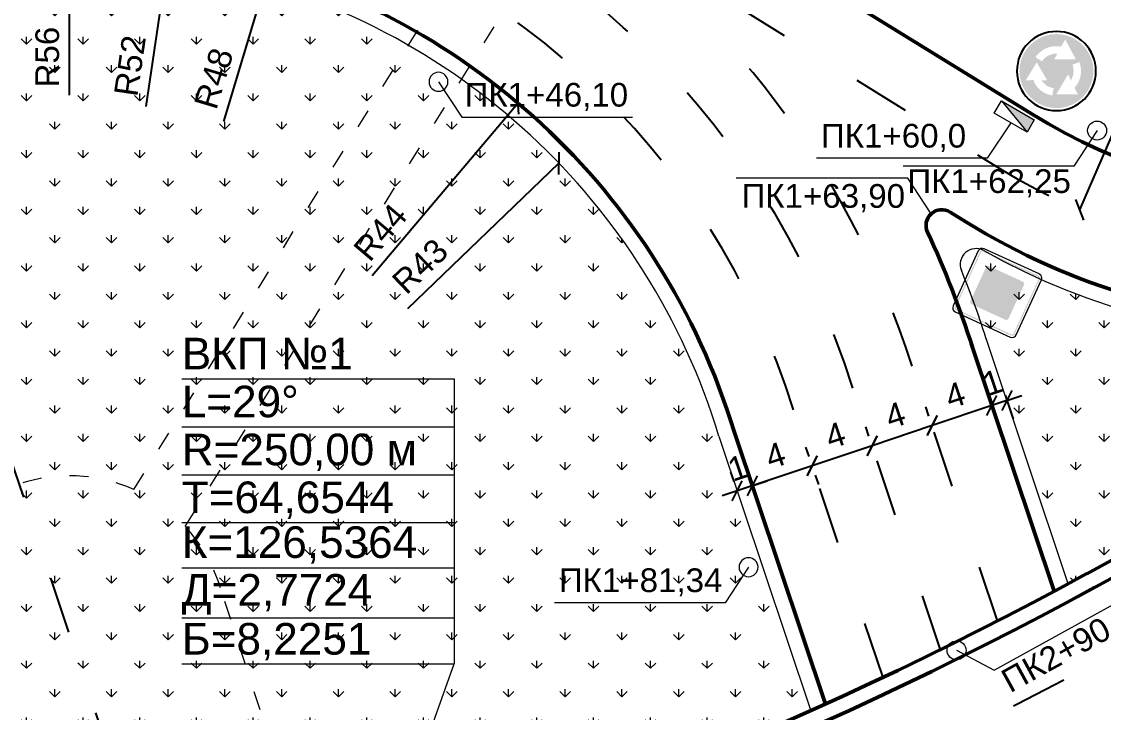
# Model space of a CAD drawing. Header units: millimetres. Extents: x -2123 to 34701, y -1286 to 835.
# Drawn here: x 8.7 to 77.2, y 325.9 to 369.6 of the extents above; entities that cross this region are included whole.
import ezdxf

# ---------------------------------------------------------------- set-up
doc = ezdxf.new("R2010")
doc.units = ezdxf.units.MM
doc.linetypes.add('ACAD_ISO03W100', pattern=[30, 12, -18])
doc.layers.get('0').update_dxf_attribs({"lineweight": 15})
for name, color, linetype, lineweight in [('1 Відмітки', 7, 'Continuous', 25), ('2 Позначення', 80, 'Continuous', 20), ('вертикалка', 6, 'Continuous', 15), ('Горизонталі', 7, 'Continuous', 18), ('Дор. Розм.', 7, 'Continuous', 50), ('поздовжній профіль', 250, 'Continuous', 15), ('Текст', 7, 'Continuous', 15)]:
    doc.layers.add(name, color=color, linetype=linetype, lineweight=lineweight)
for name, color, linetype in [('Дорожні знаки', 7, 'Continuous'), ('Осі', 164, 'Continuous'), ('Розмітка', 7, 'ACAD_ISO03W100')]:
    doc.layers.add(name, color=color, linetype=linetype)
doc.layers.add('Озелення', color=7, linetype='Continuous', lineweight=15, true_color=0x2bad00)
doc.styles.get("Standard").update_dxf_attribs({"font": 'arial.ttf'})
doc.dimstyles.new('ISO-25', dxfattribs={"dimtxt": 1.5, "dimasz": 1, "dimexe": 1.25, "dimexo": 0.625, "dimtad": 3, "dimtxsty": 'Standard', "dimblk": 'OBLIQUE', "dimcen": 2.5, "dimadec": 0, "dimazin": 0, "dimtfac": 1, "dimtmove": 1, "dimatfit": 3, "dimfxl": 1, "dimarcsym": 0})

# ---------------------------------------------------------------- blocks, each defined once
blk = doc.blocks.new('_Oblique')
at = {"color": 0, "linetype": 'ByBlock', "lineweight": -2}
blk.add_line((-0.5, -0.5), (0.5, 0.5), dxfattribs=at)
blk = doc.blocks.new('*D204')
at = {"layer": 'Defpoints', "color": 0, "lineweight": 20, "transparency": 16777216}
for p in [(42.708, 360.657), (11.699, 330.868)]:
    blk.add_point(p, dxfattribs=at)
at = {"layer": 'Текст', "color": 0, "lineweight": -2, "transparency": 16777216}
blk.add_line((33.134, 351.459), (42.708, 360.657), dxfattribs=at)
at = {"layer": 'Текст', "color": 0, "lineweight": -2, "transparency": 16777216, "rotation": 43.85089155217269}
blk.add_blockref('_Oblique', (42.708, 360.657), dxfattribs=at)
at = {"layer": 'Текст', "color": 0, "transparency": 16777216, "insert": (33.913, 354.137), "char_height": 1.5, "attachment_point": 5, "rotation": 43.85089}
blk.add_mtext('R43', dxfattribs=at)
blk = doc.blocks.new('*D205')
at = {"layer": 'Defpoints', "color": 0, "lineweight": 20, "transparency": 16777216}
for p in [(40.111, 364.464), (11.699, 330.868)]:
    blk.add_point(p, dxfattribs=at)
at = {"layer": 'Текст', "color": 0, "lineweight": -2, "transparency": 16777216}
blk.add_line((30.886, 353.556), (40.111, 364.464), dxfattribs=at)
at = {"layer": 'Текст', "color": 0, "lineweight": -2, "transparency": 16777216, "rotation": 49.77905992770665}
blk.add_blockref('_Oblique', (40.111, 364.464), dxfattribs=at)
at = {"layer": 'Текст', "color": 0, "transparency": 16777216, "insert": (31.395, 356.287), "char_height": 1.5, "attachment_point": 5, "rotation": 49.77906}
blk.add_mtext('R44', dxfattribs=at)
blk = doc.blocks.new('*D206')
at = {"layer": 'Defpoints', "color": 0, "lineweight": 20, "transparency": 16777216}
for p in [(25.558, 376.823), (11.699, 330.868)]:
    blk.add_point(p, dxfattribs=at)
at = {"layer": 'Текст', "color": 0, "lineweight": -2, "transparency": 16777216}
blk.add_line((21.482, 363.307), (25.558, 376.823), dxfattribs=at)
at = {"layer": 'Текст', "color": 0, "lineweight": -2, "transparency": 16777216, "rotation": 73.21836978918499}
blk.add_blockref('_Oblique', (25.558, 376.823), dxfattribs=at)
at = {"layer": 'Текст', "color": 0, "transparency": 16777216, "insert": (20.848, 366.024), "char_height": 1.5, "attachment_point": 5, "rotation": 73.21837}
blk.add_mtext('R48', dxfattribs=at)
blk = doc.blocks.new('*D207')
at = {"layer": 'Defpoints', "color": 0, "lineweight": 20, "transparency": 16777216}
for p in [(19.216, 382.321), (11.699, 330.868)]:
    blk.add_point(p, dxfattribs=at)
at = {"layer": 'Текст', "color": 0, "lineweight": -2, "transparency": 16777216}
blk.add_line((16.574, 364.239), (19.216, 382.321), dxfattribs=at)
at = {"layer": 'Текст', "color": 0, "lineweight": -2, "transparency": 16777216, "rotation": 81.68835223596271}
blk.add_blockref('_Oblique', (19.216, 382.321), dxfattribs=at)
at = {"layer": 'Текст', "color": 0, "transparency": 16777216, "insert": (15.546, 366.824), "char_height": 1.5, "attachment_point": 5, "rotation": 81.68835}
blk.add_mtext('R52', dxfattribs=at)
blk = doc.blocks.new('*D208')
at = {"layer": 'Defpoints', "color": 0, "lineweight": 20, "transparency": 16777216}
for p in [(11.699, 386.868), (11.699, 330.868)]:
    blk.add_point(p, dxfattribs=at)
at = {"layer": 'Текст', "color": 0, "lineweight": -2, "transparency": 16777216}
blk.add_line((11.699, 364.957), (11.699, 386.868), dxfattribs=at)
at = {"layer": 'Текст', "color": 0, "lineweight": -2, "transparency": 16777216, "rotation": 90}
blk.add_blockref('_Oblique', (11.699, 386.868), dxfattribs=at)
at = {"layer": 'Текст', "color": 0, "transparency": 16777216, "insert": (10.308, 367.373), "char_height": 1.5, "attachment_point": 5, "rotation": 90}
blk.add_mtext('R56', dxfattribs=at)
blk = doc.blocks.new('*D213')
at = {"layer": 'Defpoints', "color": 0, "lineweight": 20, "transparency": 16777216}
for p in [(-0.583, 389.597), (11.699, 330.868)]:
    blk.add_point(p, dxfattribs=at)
at = {"layer": 'Текст', "color": 0, "lineweight": -2, "transparency": 16777216}
blk.add_line((4.717, 364.255), (-0.583, 389.597), dxfattribs=at)
at = {"layer": 'Текст', "color": 0, "lineweight": -2, "transparency": 16777216, "rotation": 101.8117540692056}
blk.add_blockref('_Oblique', (-0.583, 389.597), dxfattribs=at)
at = {"layer": 'Текст', "color": 0, "transparency": 16777216, "insert": (5.584, 366.904), "char_height": 1.5, "attachment_point": 5, "rotation": 281.81175}
blk.add_mtext('R60', dxfattribs=at)
blk = doc.blocks.new('*D232')
at = {"layer": 'Defpoints', "color": 0, "lineweight": 20, "transparency": 16777216}
for p in [(91.637, 394.628), (75.672, 357.704)]:
    blk.add_point(p, dxfattribs=at)
at = {"layer": 'Текст', "color": 0, "lineweight": -2, "transparency": 16777216}
blk.add_line((83.667, 376.196), (75.672, 357.704), dxfattribs=at)
at = {"layer": 'Текст', "color": 0, "lineweight": -2, "transparency": 16777216, "rotation": 246.6173045301114}
blk.add_blockref('_Oblique', (75.672, 357.704), dxfattribs=at)
at = {"layer": 'Текст', "color": 0, "transparency": 16777216, "insert": (81.432, 374.532), "char_height": 1.5, "attachment_point": 5, "rotation": 66.6173}
blk.add_mtext('R40', dxfattribs=at)
blk = doc.blocks.new('*D235')
at = {"layer": 'Defpoints', "color": 0, "transparency": 16777216}
for p in [(69.813, 346.254), (70.761, 346.572), (70.127, 345.316)]:
    blk.add_point(p, dxfattribs=at)
at = {"layer": 'Текст', "color": 0, "lineweight": -2, "transparency": 16777216}
for p, q in [((70.96, 345.979), (71.472, 344.448)), ((70.127, 345.316), (69.179, 344.999)), ((70.011, 345.662), (70.524, 344.131)), ((71.075, 345.633), (70.127, 345.316)), ((71.075, 345.633), (72.024, 345.951))]:
    blk.add_line(p, q, dxfattribs=at)
for p, rotation in [((71.075, 345.633), 198.5112099004826), ((70.127, 345.316), 18.5112099004826)]:
    blk.add_blockref('_Oblique', p, dxfattribs=dict(at, rotation=rotation))
at = {"layer": 'Текст', "color": 0, "transparency": 16777216, "insert": (70.164, 346.782), "char_height": 1.5, "attachment_point": 5, "rotation": 18.51121}
blk.add_mtext('1', dxfattribs=at)
blk = doc.blocks.new('*D236')
at = {"layer": 'Defpoints', "color": 0, "transparency": 16777216}
for p in [(70.127, 345.316), (66.334, 344.046), (66.334, 344.046)]:
    blk.add_point(p, dxfattribs=at)
at = {"layer": 'Текст', "color": 0, "lineweight": -2, "transparency": 16777216}
for p, q in [((69.929, 345.909), (69.73, 346.501)), ((70.127, 345.316), (66.334, 344.046)), ((66.136, 344.639), (65.938, 345.232))]:
    blk.add_line(p, q, dxfattribs=at)
for p, rotation in [((70.127, 345.316), 18.51026429674817), ((66.334, 344.046), 198.5102642967482)]:
    blk.add_blockref('_Oblique', p, dxfattribs=dict(at, rotation=rotation))
at = {"layer": 'Текст', "color": 0, "transparency": 16777216, "insert": (67.794, 345.985), "char_height": 1.5, "attachment_point": 5, "rotation": 18.51026}
blk.add_mtext('4', dxfattribs=at)
blk = doc.blocks.new('*D237')
at = {"layer": 'Defpoints', "color": 0, "transparency": 16777216}
for p in [(66.334, 344.046), (62.539, 342.775), (62.539, 342.775)]:
    blk.add_point(p, dxfattribs=at)
at = {"layer": 'Текст', "color": 0, "lineweight": -2, "transparency": 16777216}
for p, q in [((66.136, 344.639), (65.937, 345.232)), ((62.341, 343.368), (62.142, 343.961)), ((66.334, 344.046), (62.539, 342.775))]:
    blk.add_line(p, q, dxfattribs=at)
for p, rotation in [((66.334, 344.046), 18.51559651975562), ((62.539, 342.775), 198.5155965197556)]:
    blk.add_blockref('_Oblique', p, dxfattribs=dict(at, rotation=rotation))
at = {"layer": 'Текст', "color": 0, "transparency": 16777216, "insert": (64, 344.715), "char_height": 1.5, "attachment_point": 5, "rotation": 18.5156}
blk.add_mtext('4', dxfattribs=at)
blk = doc.blocks.new('*D238')
at = {"layer": 'Defpoints', "color": 0, "transparency": 16777216}
for p in [(62.539, 342.775), (58.744, 341.504), (58.744, 341.504)]:
    blk.add_point(p, dxfattribs=at)
at = {"layer": 'Текст', "color": 0, "lineweight": -2, "transparency": 16777216}
for p, q in [((62.341, 343.368), (62.142, 343.961)), ((58.545, 342.096), (58.347, 342.689)), ((62.539, 342.775), (58.744, 341.504))]:
    blk.add_line(p, q, dxfattribs=at)
for p, rotation in [((62.539, 342.775), 18.52208543503976), ((58.744, 341.504), 198.5220854350397)]:
    blk.add_blockref('_Oblique', p, dxfattribs=dict(at, rotation=rotation))
at = {"layer": 'Текст', "color": 0, "transparency": 16777216, "insert": (60.205, 343.443), "char_height": 1.5, "attachment_point": 5, "rotation": 18.52209}
blk.add_mtext('4', dxfattribs=at)
blk = doc.blocks.new('*D239')
at = {"layer": 'Defpoints', "color": 0, "transparency": 16777216}
for p in [(58.744, 341.504), (54.948, 340.231), (54.948, 340.231)]:
    blk.add_point(p, dxfattribs=at)
at = {"layer": 'Текст', "color": 0, "lineweight": -2, "transparency": 16777216}
for p, q in [((58.744, 341.503), (54.948, 340.231)), ((58.942, 340.911), (59.141, 340.318)), ((55.146, 339.639), (55.345, 339.046))]:
    blk.add_line(p, q, dxfattribs=at)
for p, rotation in [((58.744, 341.503), 18.52983515796667), ((54.948, 340.231), 198.5298351579667)]:
    blk.add_blockref('_Oblique', p, dxfattribs=dict(at, rotation=rotation))
at = {"layer": 'Текст', "color": 0, "transparency": 16777216, "insert": (56.409, 342.171), "char_height": 1.5, "attachment_point": 5, "rotation": 18.52984}
blk.add_mtext('4', dxfattribs=at)
blk = doc.blocks.new('*D240')
at = {"layer": 'Defpoints', "color": 0, "transparency": 16777216}
for p in [(54, 339.914), (54, 339.914), (54.948, 340.231)]:
    blk.add_point(p, dxfattribs=at)
at = {"layer": 'Текст', "color": 0, "lineweight": -2, "transparency": 16777216}
for p, q in [((54.749, 340.824), (54.551, 341.417)), ((53.801, 340.506), (53.602, 341.099)), ((54.948, 340.231), (55.896, 340.549)), ((54, 339.914), (53.052, 339.596)), ((54.948, 340.231), (54, 339.914))]:
    blk.add_line(p, q, dxfattribs=at)
for p, rotation in [((54, 339.914), 18.52983515796614), ((54.948, 340.231), 198.5298351579661)]:
    blk.add_blockref('_Oblique', p, dxfattribs=dict(at, rotation=rotation))
at = {"layer": 'Текст', "color": 0, "transparency": 16777216, "insert": (54.036, 341.379), "char_height": 1.5, "attachment_point": 5, "rotation": 18.52984}
blk.add_mtext('1', dxfattribs=at)
blk = doc.blocks.new('4-3')
h = blk.add_hatch(color=5)
h.paths.add_polyline_path([(0.227, 0, 1), (6.773, 0, 1)])
h.paths.add_polyline_path([(2.016, 1.627), (2.137, 1.727), (2.25, 1.807), (2.379, 1.891), (2.551, 1.982), (2.691, 2.041), (2.812, 2.081), (2.925, 2.116), (3.056, 2.146), (3.144, 2.158), (3.247, 1.51), (3.134, 1.488), (2.96, 1.44), (2.82, 1.384), (2.688, 1.311), (2.597, 1.25), (2.511, 1.188), (2.398, 1.083), (2.304, 0.984), (2.218, 0.874), (2.179, 0.812), (2.682, 0.812), (1.754, -0.772), (0.785, 0.821), (1.476, 0.795), (1.522, 0.97), (1.592, 1.104), (1.682, 1.245), (1.797, 1.398), (1.921, 1.529)], flags=16)
h.paths.add_polyline_path([(3.488, 2.063), (5.399, 2.063), (5.104, 1.47), (5.204, 1.346), (5.319, 1.193), (5.441, 0.987), (5.548, 0.735), (5.609, 0.529), (5.655, 0.315), (5.67, 0.163), (5.678, -0.058), (5.655, -0.295), (5.601, -0.57), (5.54, -0.76), (5.517, -0.791), (4.913, -0.56), (4.963, -0.404), (4.998, -0.243), (5.013, -0.08), (5.013, 0.022), (5.008, 0.143), (4.985, 0.281), (4.965, 0.384), (4.915, 0.544), (4.864, 0.664), (4.819, 0.749), (4.779, 0.814), (4.529, 0.3)], flags=16)
h.paths.add_polyline_path([(2.212, -0.861), (2.312, -0.999), (2.494, -1.187), (2.676, -1.318), (2.946, -1.45), (3.209, -1.519), (3.341, -1.537), (3.561, -1.544), (3.571, -1.517), (3.31, -1.055), (5.229, -1.031), (4.274, -2.795), (3.913, -2.165), (3.736, -2.189), (3.366, -2.201), (3.109, -2.176), (2.745, -2.082), (2.544, -1.995), (2.3, -1.863), (2.099, -1.707), (1.892, -1.537), (1.766, -1.393), (1.653, -1.237)], flags=16)
at = {"color": 5}
blk.add_circle((3.5, 0), 3.5, dxfattribs=at)
blk = doc.blocks.new('столб')
at = {"layer": 'поздовжній профіль', "color": 160}
for points in [[(-500, 0, 0, 0, 0), (-1000, 0, 350, 0, 0), (-1700, 0, 0, 0, 0)], [(500, 0, 0, 0, 0), (1000, 0, 350, 0, 0), (1700, 0, 0, 0, 0)]]:
    blk.add_lwpolyline(points, format="xyseb", dxfattribs=at)
blk.add_circle((0, 0), 500, dxfattribs=at)
blk = doc.blocks.new('sdfahgas')
h = blk.add_hatch(color=7)
edge = h.paths.add_edge_path(flags=16)
edge.add_line((6.61, 6.61), (0.16, 13.06))
edge.add_arc((0, 12.9), 0.223, 45, 135)
edge.add_line((-0.16, 13.06), (-6.61, 6.61))
edge.add_arc((-6.45, 6.45), 0.223, 135, 225)
edge.add_line((-6.61, 6.29), (-0.16, -0.16))
edge.add_arc((0, 0), 0.223, 225, 315)
edge.add_line((0.16, -0.16), (6.61, 6.29))
edge.add_arc((6.45, 6.45), 0.223, -45, 45)
edge = h.paths.add_edge_path()
edge.add_line((-0.28, 13.18), (-6.73, 6.73))
edge.add_arc((-6.45, 6.45), 0.393, 135, 225)
edge.add_line((-6.73, 6.17), (-0.28, -0.28))
edge.add_arc((0, 0), 0.393, 225, 315)
edge.add_line((0.28, -0.28), (6.73, 6.17))
edge.add_arc((6.45, 6.45), 0.393, -45, 45)
edge.add_line((6.73, 6.73), (0.28, 13.18))
edge.add_arc((0, 12.9), 0.393, 45, 135)
h = blk.add_hatch(color=7)
edge = h.paths.add_edge_path(flags=16)
edge.add_line((-0.15, 10.54), (-4.09, 6.6))
edge.add_arc((-3.94, 6.45), 0.217, 135, 225)
edge.add_line((-4.09, 6.3), (-0.15, 2.36))
edge.add_arc((0, 2.51), 0.217, 225, 315)
edge.add_line((0.15, 2.36), (4.09, 6.3))
edge.add_arc((3.94, 6.45), 0.217, -45, 45)
edge.add_line((4.09, 6.6), (0.15, 10.54))
edge.add_arc((0, 10.39), 0.217, 45, 135)
edge = h.paths.add_edge_path()
edge.add_arc((-3.94, 6.45), 0.375, 135, 225)
edge.add_line((-4.2, 6.19), (-0.27, 2.25))
edge.add_arc((0, 2.51), 0.375, 225, 315)
edge.add_line((0.27, 2.25), (4.2, 6.19))
edge.add_arc((3.94, 6.45), 0.375, -45, 45)
edge.add_line((4.2, 6.72), (0.27, 10.65))
edge.add_arc((0, 10.39), 0.375, 45, 135)
edge.add_line((-0.26, 10.65), (-4.2, 6.72))
blk.add_hatch(color=2).paths.add_polyline_path([(-4.11, 6.68), (-0.19, 10.6), (-0.04, 10.64), (0.11, 10.6), (0.19, 10.52), (4.07, 6.63), (4.14, 6.49), (4.12, 6.35), (4.05, 6.25), (0.13, 2.33), (0.04, 2.27), (-0.09, 2.27), (-0.2, 2.36), (-4.15, 6.31), (-4.19, 6.43), (-4.17, 6.57)])
at = {"color": 7}
for p, q in [((-0.48, 13.38), (-6.93, 6.93)), ((6.93, 6.93), (0.48, 13.38)), ((-6.93, 5.97), (-0.48, -0.48)), ((0.48, -0.48), (6.93, 5.97))]:
    blk.add_line(p, q, dxfattribs=at)
for centre, start, end in [((0, 12.9), 45, 135), ((-6.45, 6.45), 135, 225), ((6.45, 6.45), 315, 45), ((0, 0), 225, 315)]:
    blk.add_arc(centre, 0.675, start, end, dxfattribs=at)

msp = doc.modelspace()

# ---------------------------------------------------------------- hatches: boundary and pattern name
at = {"layer": 'вертикалка'}
h = msp.add_hatch(color=0, dxfattribs=at)
h.dxf.hatch_style = 1
h.paths.add_polyline_path([(70.728, 364.601), (72.805, 363.398), (72.354, 362.619)])
at = {"layer": 'Озелення'}
h = msp.add_hatch(dxfattribs=at)
h.set_pattern_fill('GRASS', color=0, scale=0.1)
edge = h.paths.add_edge_path()
edge.add_arc((11.699, 330.868), 10, 22.08656, 108.49686)
edge.add_line((8.526, 340.351), (-1.943, 371.646))
edge.add_arc((11.699, 330.868), 43, 16.90285, 108.49686, ccw=False)
edge.add_line((52.841, 343.37), (58.661, 326.006))
edge.add_arc((-38.02, 541.368), 236.068, 286.15728, 294.17649, ccw=False)
edge.add_line((27.672, 314.624), (20.965, 334.628))
h = msp.add_hatch(dxfattribs=at)
h.set_pattern_fill('GRASS', color=0, scale=0.1)
h.paths.add_polyline_path([(21.266, 333.778, 0.113071), (19.045, 337.653), (36.544, 365.964, 0.023271), (33.174, 368.121), (15.789, 339.993, 0.18823), (8.526, 340.351), (18.023, 311.962, 0.010062), (27.53, 314.541)])
h.paths.add_polyline_path([(-3.054, 308.123), (-1.138, 308.123), (-1.138, 311.214), (-3.054, 311.214)], flags=9)
h = msp.add_hatch(dxfattribs=at)
h.set_pattern_fill('GRASS', color=0, scale=0.1)
h.paths.add_polyline_path([(113.159, 354.919, -0.221127), (75.292, 352.45), (69.799, 349.446), (74.958, 334.036, 0.001362), (76.13, 334.672)])
h.paths.add_polyline_path([(75.292, 352.45, -0.034946), (69.608, 355.126, 0.709162), (68.193, 353.876, -0.019315), (69.801, 349.447)])
h = msp.add_hatch(dxfattribs=at)
h.set_pattern_fill('GRASS', color=0, scale=0.1)
h.paths.add_polyline_path([(8.526, 340.351, 0.18823), (2.941, 335.695), (-27.642, 348.225, 0.023273), (-29.085, 344.494), (-28.345, 344.19), (-28.332, 344.211, -0.252144), (-28.601, 344.712, -1), (-27.401, 344.712, -0.530334), (-28.224, 344.154), (-28.228, 344.143), (1.748, 331.861, 0.107167), (2.231, 327.65), (8.242, 309.731, 0.010249), (18.023, 311.962)])
h.paths.add_polyline_path([(13.698, 312.551), (15.614, 312.551), (15.614, 315.642), (13.698, 315.642)], flags=24)

# ---------------------------------------------------------------- linework, layer by layer
at = {"layer": '2 Позначення', "color": 0}
for points in [[(35.077, 365.814), (36.557, 363.569), (47.367, 363.57)], [(71.315, 363.221), (69.836, 360.976), (59.026, 360.977)], [(76.786, 362.724), (75.306, 360.479), (64.496, 360.48)], [(66.287, 357.461), (64.807, 359.706), (53.934, 359.705)], [(54.715, 335.079), (53.235, 332.835), (42.425, 332.836)], [(67.885, 329.821), (70.264, 328.569), (79.69, 333.761)]]:
    msp.add_lwpolyline(points, dxfattribs=at)
at = {"layer": 'вертикалка', "color": 0}
msp.add_line((70.728, 364.601), (72.354, 362.619), dxfattribs=at)
msp.add_lwpolyline([(72.805, 363.398), (72.354, 362.619), (70.277, 363.822), (70.728, 364.601)], close=True, dxfattribs=at)
at = {"layer": 'Горизонталі', "color": 0}
for points, knots in [([(95.551, 508.478), (89.987, 512.71), (75.298, 514.216), (55.304, 512.427), (35.449, 505.796), (33.26, 504.939), (10.751, 503.138), (-7.481, 503.138), (-24.363, 499.987), (-38.768, 488.733), (-45.746, 473.877), (-59.927, 426.383), (-68.541, 408.671), (-83.786, 382.266), (-90.764, 364.034), (-94.815, 342.2), (-104.719, 328.245), (-125.815, 319.746), (-140.173, 315.899), (-156.203, 306.635), (-159.418, 305.131, 249), (-163.756, 294.691, 249), (-155.376, 281.808, 249), (-156.598, 270.039, 249), (-166.602, 256.596, 249), (-201.328, 236.547, 249)], [3.25659, 3.25659, 3.25659, 3.25659, 4, 5, 6, 7, 8, 9, 10, 11, 12, 13, 14, 15, 16, 17, 18, 19, 20, 20, 20, 21, 22, 23, 24, 24, 24, 24]), ([(-155.213, 226.947), (-137.228, 237.331), (-120.488, 246.996), (-110.484, 260.439), (-109.262, 272.207), (-112.107, 282.824), (-112.107, 295.879), (-102.203, 308.934), (-84.196, 323.565), (-75.794, 338.118), (-70.668, 357.245), (-61.237, 378.711), (-49.314, 399.363), (-41.854, 406.822), (-33.776, 417.651), (-27.474, 434.533), (-18.02, 443.987), (5.501, 457.567), (21.148, 461.759), (35.763, 476.374), (51.607, 483.039), (65.3, 483.039), (74.116, 483.039), (81.63, 470.024), (90.998, 449.651), (102.815, 432.019), (115.945, 425.829), (128.211, 429.116), (139.392, 429.116), (143.626, 418.53), (143.626, 402.399), (139.499, 382.891), (134.997, 357.193), (131.621, 333.934), (122.898, 313.97), (116.083, 301.893), (113.274, 295.351)], [0, 0, 0, 0, 1, 2, 3, 4, 5, 6, 7, 8, 9, 10, 11, 12, 13, 14, 15, 16, 17, 18, 19, 20, 21, 22, 23, 24, 25, 26, 27, 28, 29, 30, 31, 32, 33, 33.826839, 33.826839, 33.826839, 33.826839]), ([(81.201, 219.063), (79.484, 220.657), (75.535, 225.386), (71.597, 235.271), (71.597, 249.901), (82.102, 264.532), (84.519, 273.555), (84.519, 290.98), (89.152, 308.271), (98.752, 324.898), (102.562, 339.119), (98.483, 346.184), (90.355, 364.134), (79.288, 376.889), (67.442, 383.728), (46.79, 395.651), (27.893, 398.835), (14.401, 395.22), (5.759, 388.893), (-2.4, 380.734), (-21.064, 373.7), (-35.882, 368.26), (-45.261, 358.882), (-49.387, 349.503), (-55.577, 332.996), (-65.604, 315.63), (-80.137, 301.097), (-87.077, 294.157), (-88.778, 290.417), (-87.652, 282.164), (-84.276, 278.6), (-79.739, 270.742), (-76.972, 260.416), (-79.024, 247.463), (-81.316, 238.909), (-84.651, 233.583), (-92.547, 229.024), (-101.908, 229.024), (-114.475, 229.024), (-126.292, 229.024), (-133.42, 229.024), (-143.549, 229.024), (-148.622, 228.28)], [3.429277, 3.429277, 3.429277, 3.429277, 4, 5, 6, 7, 8, 9, 10, 11, 12, 13, 14, 15, 16, 17, 18, 19, 20, 21, 22, 23, 24, 25, 26, 27, 28, 29, 30, 31, 32, 33, 34, 35, 36, 37, 38, 39, 40, 41, 42, 43, 43, 43, 43])]:
    msp.add_open_spline(points, degree=3, knots=knots, dxfattribs=at)
at = {"layer": 'Дор. Розм.', "color": 0}
for p, q in [((10.036, 402.38), (72.676, 363.759)), ((76.13, 334.672), (186.872, 395.225)), ((75.545, 333.213), (187.351, 394.348)), ((67.477, 357.566), (68.477, 356.949)), ((74.065, 333.556), (68.813, 349.241)), ((59.578, 326.418), (53.794, 343.674))]:
    msp.add_line(p, q, dxfattribs=at)
at = {"layer": 'Дор. Розм.', "color": 0, "linetype": 'ACAD_ISO03W100', "lineweight": 20, "ltscale": 0.1}
for p, q in [((15.789, 339.993), (42.397, 383.042)), ((19.045, 337.653), (45.798, 380.937)), ((31.21, 303.238), (21.266, 333.778))]:
    msp.add_line(p, q, dxfattribs=at)
at = {"layer": 'Дор. Розм.', "color": 0, "lineweight": 20}
for p, q in [((74.958, 334.036), (69.761, 349.559)), ((58.63, 326.1), (52.846, 343.357))]:
    msp.add_line(p, q, dxfattribs=at)
at = {"layer": 'Дор. Розм.', "color": 0}
for centre, radius, start, end in [((11.699, 330.868), 44, 16.92145, 198.71578), ((91.57, 394.402), 36, 238.34354, 298.6695), ((66.952, 356.715), 1, 58.34354, 205.06981), ((91.57, 394.402), 44, 238.34354, 298.6695), ((11.699, 330.868), 60, 17.60124, 25.06981), ((-41.29, 549.417), 244.75, 270, 298.6695), ((-41.29, 549.417), 245.75, 270, 298.6695)]:
    msp.add_arc(centre, radius, start, end, dxfattribs=at)
at = {"layer": 'Дор. Розм.', "color": 0, "lineweight": 20}
for centre, radius, start, end in [((11.699, 330.868), 43, 16.92145, 198.71578), ((69.12, 354.253), 1, 60.78782, 202.15905), ((91.57, 394.402), 45, 240.78782, 298.6695), ((11.699, 330.868), 61, 17.60124, 22.15905)]:
    msp.add_arc(centre, radius, start, end, dxfattribs=at)
at = {"layer": 'Дор. Розм.', "color": 0, "linetype": 'ACAD_ISO03W100', "lineweight": 20, "ltscale": 0.1}
for start, end in [(65.85663, 151.13708), (16.92145, 42.7259)]:
    msp.add_arc((11.699, 330.868), 10, start, end, dxfattribs=at)
at = {"layer": 'Осі', "color": 0, "linetype": 'ACAD_ISO03W100', "ltscale": 0.3}
msp.add_lwpolyline([(113.981, 31.277), (51.637, 211.482), (-43.161, 494.857)], dxfattribs=at)
at = {"layer": 'Розмітка', "color": 0, "ltscale": 0.3}
for p, q in [((7.937, 398.976), (70.577, 360.354)), ((70.476, 331.676), (65.077, 347.802)), ((66.865, 329.86), (61.319, 346.418)), ((63.232, 328.107), (57.558, 345.042))]:
    msp.add_line(p, q, dxfattribs=at)
for centre, radius, start, end in [((11.699, 330.868), 52, 17.40034, 198.51424), ((11.699, 330.868), 48, 17.17522, 198.58059), ((11.699, 330.868), 56, 17.60124, 58.5609), ((91.637, 394.628), 40.228, 238.43085, 298.43122), ((-41.29, 549.417), 250, 270, 298.6695)]:
    msp.add_arc(centre, radius, start, end, dxfattribs=at)
at = {"layer": 'Текст', "color": 0}
for p, q in [((18.82, 347.011), (36.066, 347.011)), ((36.066, 347.011), (36.066, 328.955)), ((18.82, 343.975), (36.066, 343.975)), ((18.82, 340.939), (36.066, 340.939)), ((18.82, 337.904), (36.066, 337.904)), ((18.82, 335.049), (36.066, 335.049)), ((18.82, 331.88), (36.066, 331.88)), ((18.82, 328.955), (36.066, 328.955)), ((23.809, 294.667), (36.066, 328.955))]:
    msp.add_line(p, q, dxfattribs=at)

# ---------------------------------------------------------------- block references
at = {"color": 0}
for name, p, xscale, yscale, zscale, rotation in [('столб', (35.077, 365.814), -0.001200000000244472, 0.001200000000244472, 0.001200000000244472, 148.7478428787571), ('столб', (76.786, 362.724), 0.001200000000244471, 0.001200000000244471, 0.001200000000244471, 153.4005172523977), ('sdfahgas', (71.407, 349.903), 0.42, 0.42, 0.42, 20.34961501258341), ('столб', (54.715, 335.079), -0.001200000000244472, 0.001200000000244472, 0.001200000000244472, 108.6600500541574), ('столб', (67.89, 329.818), 0.001200000000244471, 0.001200000000244471, 0.001200000000244471, 205.7932533939841)]:
    msp.add_blockref(name, p, dxfattribs=dict(at, xscale=xscale, yscale=yscale, zscale=zscale, rotation=rotation))
at = {"layer": 'Дорожні знаки', "color": 0, "linetype": 'Continuous', "xscale": -0.7155104595155694, "yscale": 0.7155104595155694, "zscale": 0.7155104595155694, "rotation": 180}
msp.add_blockref('4-3', (71.708, 366.49), dxfattribs=at)

# ---------------------------------------------------------------- texts
at = {"layer": '1 Відмітки', "color": 0, "char_height": 1.5}
for s, insert, attachment_point, rotation in [('ПК1+46,10', (47.09, 363.962), 9, 0.00412), ('ПК1+60,0', (59.302, 361.369), 7, 359.99588), ('ПК1+62,25', (64.772, 358.494), 7, 359.99588), ('ПК1+63,90', (54.268, 359.335), 1, 0.00412), ('ПК1+81,34', (42.702, 333.228), 7, 359.99588), ('ПК2+90,66', (80.489, 331.848), 9, 28.8488)]:
    msp.add_mtext_dynamic_manual_height_columns(s, width=7.02543, gutter_width=12.5, heights=[0], dxfattribs=dict(at, insert=insert, attachment_point=attachment_point, rotation=rotation))
at = {"layer": 'Текст', "color": 0, "char_height": 2, "attachment_point": 1}
for s, width, insert in [('ВКП №1', 41.26835, (18.82, 349.607)), ('L=29%%D', 41.26835, (18.82, 346.571)), ('R=250,00 м', 41.26835, (18.82, 343.535)), ('Т=64,6544', 15.61226, (18.82, 340.505)), ('К=126,5364', 15.61226, (18.82, 337.669)), ('Д=2,7724', 15.61226, (18.82, 334.649)), ('Б=8,2251', 15.61226, (18.82, 331.549))]:
    msp.add_mtext_dynamic_manual_height_columns(s, width=width, gutter_width=12.5, heights=[0], dxfattribs=dict(at, insert=insert))

# ---------------------------------------------------------------- dimensions: what is measured, and where the dimension line sits
at = {"layer": 'Текст', "color": 0}
dim = msp.add_radius_dim(center=(91.637, 394.628), mpoint=(75.672, 357.704), text='R40', dimstyle='ISO-25', dxfattribs=at)
dim.commit()
dim.dimension.update_dxf_attribs({"geometry": '*D232', "text_midpoint": (82.709, 373.98), "dimtype": 164})
for mpoint, picture, middle in [((-0.583, 389.597), '*D213', (4.222, 366.619)), ((11.699, 386.868), '*D208', (11.699, 367.373)), ((19.216, 382.321), '*D207', (16.922, 366.623)), ((25.558, 376.823), '*D206', (22.18, 365.623)), ((40.111, 364.464), '*D205', (32.445, 355.399)), ((42.708, 360.657), '*D204', (34.877, 353.134))]:
    dim = msp.add_radius_dim(center=(11.699, 330.868), mpoint=mpoint, dimstyle='ISO-25', dxfattribs=at)
    dim.commit()
    dim.dimension.update_dxf_attribs({"geometry": picture, "text_midpoint": middle, "dimtype": 164})
for base, p1, p2, angle, picture, middle in [((70.127, 345.316), (70.761, 346.572), (69.813, 346.254), 198.51121, '*D235', (70.601, 345.475)), ((54, 339.914), (54.948, 340.231), (54, 339.914), 198.52984, '*D240', (54.474, 340.073))]:
    dim = msp.add_linear_dim(base=base, p1=p1, p2=p2, angle=angle, dimstyle='ISO-25', dxfattribs=at)
    dim.commit()
    dim.dimension.update_dxf_attribs({"geometry": picture, "text_midpoint": middle, "dimtype": 161})
for p1, p2, distance, picture, middle in [((70.127, 345.316), (66.334, 344.046), 0, '*D236', (67.794, 345.985)), ((66.334, 344.046), (62.539, 342.775), 0, '*D237', (64, 344.715)), ((62.539, 342.775), (58.744, 341.504), 0, '*D238', (60.205, 343.443)), ((58.744, 341.504), (54.948, 340.231), 0.001, '*D239', (56.409, 342.171))]:
    dim = msp.add_aligned_dim(p1=p1, p2=p2, distance=distance, dimstyle='ISO-25', dxfattribs=at)
    dim.commit()
    dim.dimension.update_dxf_attribs({"geometry": picture, "text_midpoint": middle})

doc.saveas('drawing.dxf')
